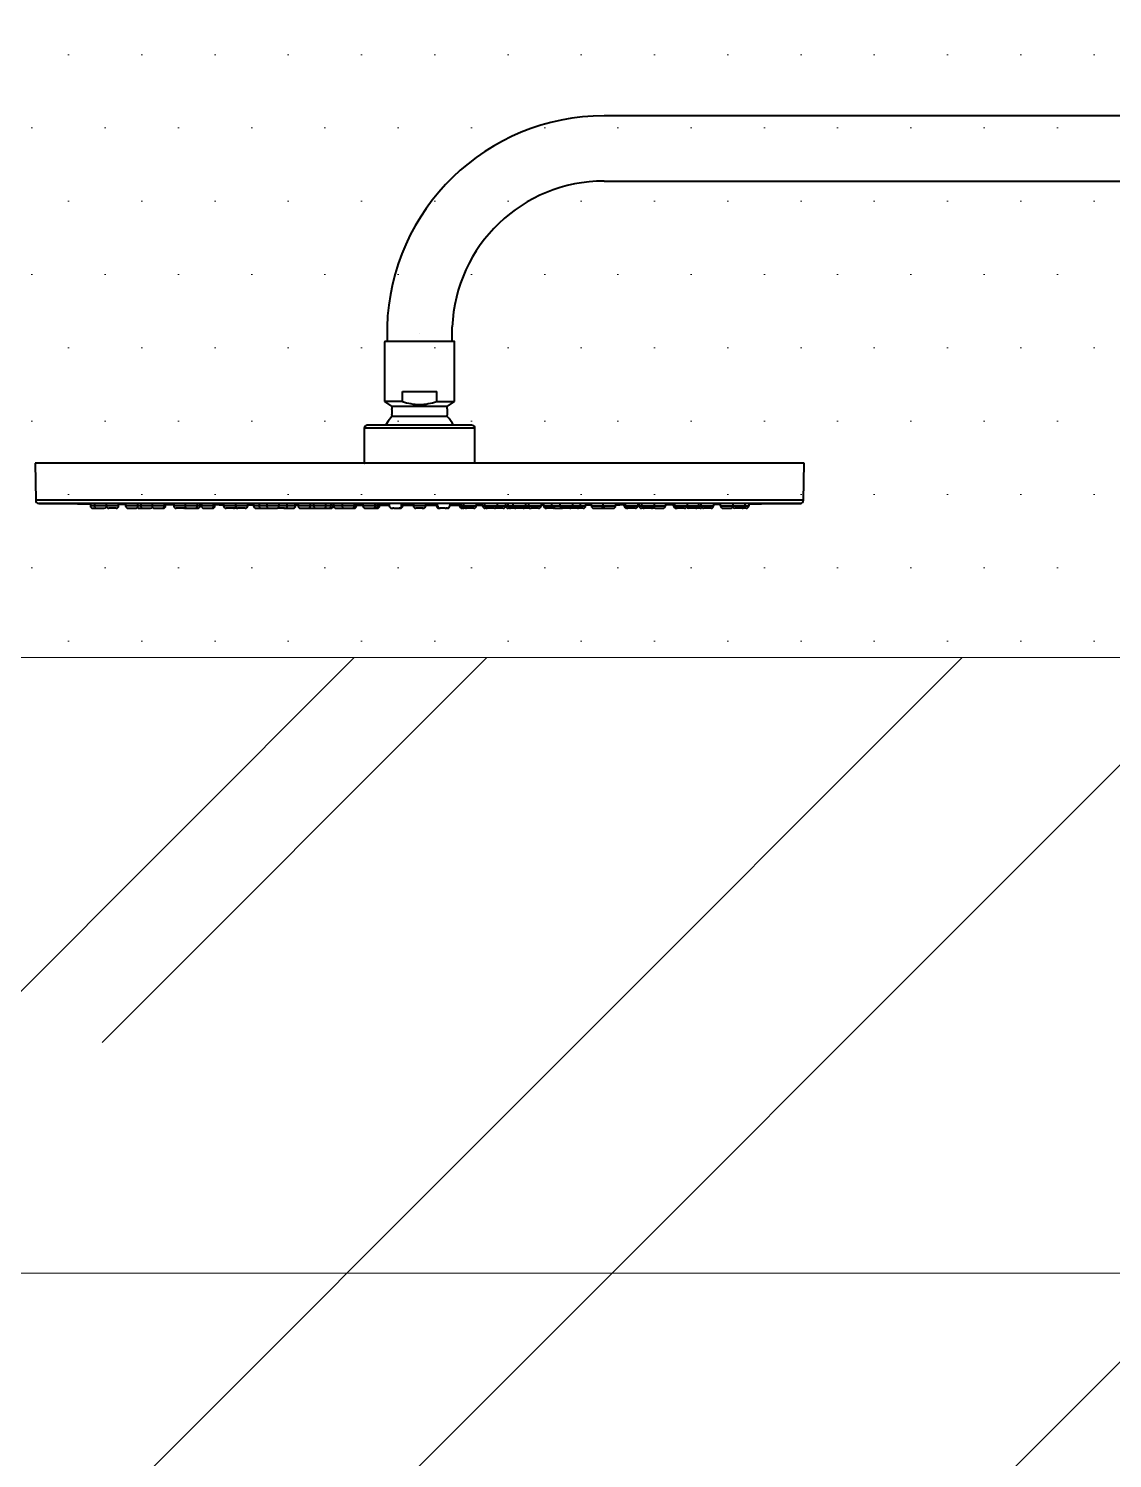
# Model space of a CAD drawing. Header units: millimetres. Extents: x 7371 to 278338, y -43753 to 35464.
# Drawn here: x 273082.8 to 273435.2, y -3754.9 to -3290.3 of the extents above; entities that cross this region are included whole.
import ezdxf

# ---------------------------------------------------------------- set-up
doc = ezdxf.new("R2010")
doc.units = ezdxf.units.MM
doc.header["$MEASUREMENT"] = 0
doc.linetypes.add('CENTER', pattern=[50.800000000000004, 31.75, -6.349999999999999, 6.349999999999999, -6.349999999999999])
for name, color, linetype, lineweight in [('Arsir', 251, 'Continuous', 5), ('BODY', 7, 'Continuous', 40), ('PIPA AIR BERSIH', 5, 'CENTER', 5)]:
    doc.layers.add(name, color=color, linetype=linetype, lineweight=lineweight)

# ---------------------------------------------------------------- blocks, each defined once
blk = doc.blocks.new('HDFJF')
at = {"layer": 'BODY', "ltscale": 0.4}
for p, q in [((171.0849378096633, 109.0964320330676), (171.3258170438343, 109.0964320330676)), ((171.3258170438343, 109.0752291929034), (171.0849378096633, 109.0752291929034)), ((171.3752145454496, 109.0231341815233), (171.3752145454496, 109.0278264015743)), ((171.3963915473974, 109.0278264015743), (171.3963915473974, 109.0231341815233)), ((171.3744187283925, 109.0036314959815), (171.3744187283925, 109.0229274757944)), ((171.3746202664783, 109.0231341815233), (171.397016832228, 109.0231341815233)), ((171.3972183703138, 109.0229274757944), (171.3972183703138, 109.0036314959815)), ((171.3913841011097, 109.0068354347831), (171.3802529975968, 109.0068354347831)), ((171.3802529975968, 109.0036314959815), (171.3802529975968, 109.0068354347831)), ((171.3913841011097, 109.0036314959815), (171.3913841011097, 109.0068354347831)), ((171.3802529975968, 109.0036314959815), (171.3744187283925, 109.0036314959815)), ((171.3768216824934, 109.0019468442887), (171.3744187283925, 109.0036314959815)), ((171.3768216824934, 109.0019468442887), (171.3948205838562, 109.0019468442887)), ((171.3768216824934, 109.0012027036645), (171.3768216824934, 109.0019468442887)), ((171.3913841011097, 109.0036314959815), (171.3972183703138, 109.0036314959815)), ((171.3972183703138, 109.0036314959815), (171.3948205838562, 109.0019468442887)), ((171.3948205838562, 109.0019468442887), (171.3948205838562, 109.0012027036645)), ((171.3768216824934, 108.9987118996284), (171.3768216824934, 108.9991976580918)), ((171.3768216824934, 108.9987118996284), (171.3948205838562, 108.9987118996284)), ((171.3948205838562, 108.9991976580918), (171.3948205838562, 108.9987118996284)), ((171.3948205838562, 108.9987118996284), (171.3959988065121, 108.9972649595248)), ((171.3959988065121, 108.9972649595248), (171.3967842882827, 108.9959730487176)), ((171.3678196479904, 108.9949188494996), (171.4038174507158, 108.9949188494996)), ((171.3678196479904, 108.983715398981), (171.3678196479904, 108.9949188494996)), ((171.3688170031335, 108.9959213722857), (171.4028200955728, 108.9959213722857)), ((171.4038174507158, 108.9949188494996), (171.4038174507158, 108.983715398981)), ((171.2610251330431, 108.9714990903903), (171.2608184273142, 108.9835190285388)), ((171.2608184273142, 108.9835190285388), (171.5108186713921, 108.9835190285388)), ((171.4038174507158, 108.983715398981), (171.3678196479904, 108.983715398981)), ((171.5108186713921, 108.9835190285388), (171.5106119656631, 108.9714990903903)), ((171.2610251330431, 108.9714990903903), (171.3852759468143, 108.9714990903903)), ((171.2620173205429, 108.9705069028908), (171.3858185493531, 108.9705069028908)), ((171.2788224963201, 108.9705069028908), (171.2788224963201, 108.9697214211202)), ((171.2801144071269, 108.9697214211202), (171.2788224963201, 108.9697214211202)), ((171.2796183133772, 108.968925604063), (171.2833080106419, 108.968925604063)), ((171.2801144071269, 108.9705069028908), (171.2801144071269, 108.9697214211202)), ((171.2839591336885, 108.9697214211202), (171.2801144071269, 108.9697214211202)), ((171.2839591336885, 108.9705069028908), (171.2839591336885, 108.9697214211202)), ((171.2879588895469, 108.9697214211202), (171.2839591336885, 108.9697214211202)), ((171.2871630724898, 108.968925604063), (171.2847652860321, 108.968925604063)), ((171.2879588895469, 108.9697214211202), (171.2879588895469, 108.9705069028908)), ((171.2902636584265, 108.9705069028908), (171.2902636584265, 108.9697214211202)), ((171.2942634142849, 108.9697214211202), (171.2902636584265, 108.9697214211202)), ((171.2910698107701, 108.968925604063), (171.2934675972278, 108.968925604063)), ((171.2942634142849, 108.9697214211202), (171.2942634142849, 108.9705069028908)), ((171.2951832547795, 108.9697214211202), (171.2942634142849, 108.9697214211202)), ((171.2946148140245, 108.968925604063), (171.2983871935808, 108.968925604063)), ((171.2951832547795, 108.9705069028908), (171.2951832547795, 108.9697214211202)), ((171.2988729520442, 108.9697214211202), (171.2951832547795, 108.9697214211202)), ((171.2988729520442, 108.9705069028908), (171.2988729520442, 108.9697214211202)), ((171.3028727079026, 108.9697214211202), (171.2988729520442, 108.9697214211202)), ((171.2996791043878, 108.968925604063), (171.3024489611579, 108.968925604063)), ((171.3028727079026, 108.9697214211202), (171.3028727079026, 108.9705069028908)), ((171.3032447782149, 108.9697214211202), (171.3028727079026, 108.9697214211202)), ((171.3032447782149, 108.9697214211202), (171.3032447782149, 108.9705069028908)), ((171.3058802762612, 108.9705069028908), (171.3058802762612, 108.9697214211202)), ((171.3095699735259, 108.9697214211202), (171.3058802762612, 108.9697214211202)), ((171.309073879776, 108.968925604063), (171.3066760933181, 108.968925604063)), ((171.3093529325103, 108.9689669452088), (171.3094666206613, 108.9689359393496)), ((171.3094666206613, 108.9689359393496), (171.3096216499581, 108.968925604063)), ((171.3095699735259, 108.9705069028908), (171.3095699735259, 108.9697214211202)), ((171.3135697293843, 108.9697214211202), (171.3095699735259, 108.9697214211202)), ((171.3096216499581, 108.968925604063), (171.3136627469624, 108.968925604063)), ((171.3135697293843, 108.9697214211202), (171.3135697293843, 108.9705069028908)), ((171.3144585640194, 108.9697214211202), (171.3135697293843, 108.9697214211202)), ((171.3144585640194, 108.9697214211202), (171.3144585640194, 108.9705069028908)), ((171.3148719754777, 108.9705069028908), (171.3148719754777, 108.9697214211202)), ((171.3188717313361, 108.9697214211202), (171.3148719754777, 108.9697214211202)), ((171.3156781278213, 108.968925604063), (171.3184996610236, 108.968925604063)), ((171.3188717313361, 108.9697214211202), (171.3188717313361, 108.9705069028908)), ((171.3193058133671, 108.9697214211202), (171.3188717313361, 108.9697214211202)), ((171.3193058133671, 108.9697214211202), (171.3193058133671, 108.9705069028908)), ((171.3221066759968, 108.9705069028908), (171.3221066759968, 108.9697214211202)), ((171.326106431855, 108.9697214211202), (171.3221066759968, 108.9697214211202)), ((171.3263441434435, 108.968925604063), (171.3229024930539, 108.968925604063)), ((171.326106431855, 108.9697214211202), (171.326106431855, 108.9705069028908)), ((171.3299718289896, 108.9697214211202), (171.326106431855, 108.9697214211202)), ((171.3263441434435, 108.968925604063), (171.3264991727403, 108.9689359393496)), ((171.3264991727403, 108.9689359393496), (171.3265508491727, 108.9689462746362)), ((171.329165676646, 108.968925604063), (171.3267782254747, 108.968925604063)), ((171.3299718289896, 108.9697214211202), (171.3299718289896, 108.9705069028908)), ((171.3318528511245, 108.9705069028908), (171.3318528511245, 108.9697214211202)), ((171.333630520395, 108.9697214211202), (171.3318528511245, 108.9697214211202)), ((171.332659003468, 108.968925604063), (171.3393459338049, 108.968925604063)), ((171.333630520395, 108.9705069028908), (171.333630520395, 108.9697214211202)), ((171.3361213244306, 108.9697214211202), (171.333630520395, 108.9697214211202)), ((171.3361523302901, 108.9705069028908), (171.3361523302901, 108.9697214211202)), ((171.3401520861484, 108.9697214211202), (171.3361523302901, 108.9697214211202)), ((171.3394802925287, 108.9689359393496), (171.3396146512527, 108.968925604063)), ((171.3418574084137, 108.968925604063), (171.3396249865393, 108.968925604063)), ((171.3401520861484, 108.9697214211202), (171.3401520861484, 108.9705069028908)), ((171.342818590054, 108.9697214211202), (171.3401520861484, 108.9697214211202)), ((171.3416920438304, 108.968925604063), (171.3420176053537, 108.968925604063)), ((171.3421054552886, 108.968925604063), (171.3421933052234, 108.968925604063)), ((171.3421933052234, 108.968925604063), (171.3447306180483, 108.968925604063)), ((171.342818590054, 108.9697214211202), (171.342818590054, 108.9705069028908)), ((171.3438779569157, 108.9697214211202), (171.342818590054, 108.9697214211202)), ((171.3453920763816, 108.9697214211202), (171.3438779569157, 108.9697214211202)), ((171.3453920763816, 108.9701244972918), (171.3453920763816, 108.9705069028908)), ((171.3453920763816, 108.9697214211202), (171.3453920763816, 108.9701244972918)), ((171.3455316027486, 108.9697214211202), (171.3453920763816, 108.9697214211202)), ((171.3455316027486, 108.970145167865), (171.3455316027486, 108.9705069028908)), ((171.3455316027486, 108.9697214211202), (171.3455316027486, 108.9700521502867)), ((171.3463170845193, 108.9705069028908), (171.3463170845193, 108.9702175148702)), ((171.3463170845193, 108.9702071795836), (171.3463170845193, 108.9697214211202)), ((171.3488027209118, 108.9697214211202), (171.3463170845193, 108.9697214211202)), ((171.3471180692197, 108.968925604063), (171.3495210233206, 108.968925604063)), ((171.3503168403777, 108.9697214211202), (171.3488027209118, 108.9697214211202)), ((171.3501463081512, 108.968925604063), (171.3570192736442, 108.968925604063)), ((171.3503168403777, 108.9697214211202), (171.3503168403777, 108.9705069028908)), ((171.3513710395961, 108.9697214211202), (171.3503168403777, 108.9697214211202)), ((171.3513710395961, 108.9705069028908), (171.3513710395961, 108.9697214211202)), ((171.3553707954545, 108.9697214211202), (171.3513710395961, 108.9697214211202)), ((171.3553707954545, 108.9697214211202), (171.3553707954545, 108.9705069028908)), ((171.3570399442171, 108.9697214211202), (171.3553707954545, 108.9697214211202)), ((171.3570399442171, 108.9697214211202), (171.3570399442171, 108.9705069028908)), ((171.3578202583446, 108.9697214211202), (171.3570399442171, 108.9697214211202)), ((171.3578202583446, 108.9697214211202), (171.3578202583446, 108.9705069028908)), ((171.3578409289175, 108.9705069028908), (171.3578409289175, 108.9697214211202)), ((171.3606417915469, 108.9697214211202), (171.3578409289175, 108.9697214211202)), ((171.3586367459746, 108.968925604063), (171.3610397000755, 108.968925604063)), ((171.3606417915469, 108.9705069028908), (171.3606417915469, 108.9702071795836)), ((171.3606417915469, 108.9702071795836), (171.3606417915469, 108.9697214211202)), ((171.3631274279396, 108.9697214211202), (171.3606417915469, 108.9697214211202)), ((171.3614427762473, 108.968925604063), (171.3645175239679, 108.968925604063)), ((171.3646415474054, 108.9697214211202), (171.3631274279396, 108.9697214211202)), ((171.3646415474054, 108.9702071795836), (171.3646415474054, 108.9705069028908)), ((171.3646415474054, 108.9697214211202), (171.3646415474054, 108.970196844297)), ((171.3653185086682, 108.9697214211202), (171.3646415474054, 108.9697214211202)), ((171.3653185086682, 108.9700624855733), (171.3653185086682, 108.9705069028908)), ((171.3653185086682, 108.9697214211202), (171.3653185086682, 108.9700624855733)), ((171.3673959012459, 108.9705069028908), (171.3673959012459, 108.9697214211202)), ((171.3713956571041, 108.9697214211202), (171.3673959012459, 108.9697214211202)), ((171.3681917183028, 108.968925604063), (171.3720209419348, 108.968925604063)), ((171.3713956571041, 108.9697214211202), (171.3713956571041, 108.9705069028908)), ((171.3721914741613, 108.9697214211202), (171.3713956571041, 108.9697214211202)), ((171.3721914741613, 108.9697214211202), (171.3721914741613, 108.9705069028908)), ((171.3722896593826, 108.9697214211202), (171.3721914741613, 108.9697214211202)), ((171.3722896593826, 108.9697214211202), (171.3722896593826, 108.9705069028908)), ((171.3728219266351, 108.9697214211202), (171.3722896593826, 108.9697214211202)), ((171.3728219266351, 108.9700004738542), (171.3728219266351, 108.9705069028908)), ((171.3728219266351, 108.9697214211202), (171.3728219266351, 108.9700004738542)), ((171.3759793566473, 108.9705069028908), (171.3759793566473, 108.9702071795836)), ((171.3759793566473, 108.9702071795836), (171.3759793566473, 108.9697214211202)), ((171.3767803413477, 108.968925604063), (171.3771575793032, 108.968925604063)), ((171.3774986437563, 108.968925604063), (171.3771214058006, 108.968925604063)), ((171.3774986437563, 108.968925604063), (171.3783202990295, 108.968925604063)), ((171.3783202990295, 108.968925604063), (171.379193630735, 108.968925604063)), ((171.3788525662819, 108.968925604063), (171.3791781278053, 108.968925604063)), ((171.3788784044982, 108.968925604063), (171.3792039660215, 108.968925604063)), ((171.3795191922584, 108.968925604063), (171.379193630735, 108.968925604063)), ((171.3799791125057, 108.9702071795836), (171.3799791125057, 108.9705069028908)), ((171.3799791125057, 108.9697214211202), (171.3799791125057, 108.9702071795836)), ((171.3803201769587, 108.9697214211202), (171.3803201769587, 108.9705069028908)), ((171.383818671424, 108.9697214211202), (171.383818671424, 108.9703828794532)), ((171.383818671424, 108.9697214211202), (171.3877615832068, 108.9697214211202)), ((171.3846196561244, 108.968925604063), (171.3870174425819, 108.968925604063)), ((171.3849452176477, 108.968925604063), (171.3846196561244, 108.968925604063)), ((171.3852759468143, 108.9714990903903), (171.5106119656631, 108.9714990903903)), ((171.3858185493531, 108.9705069028908), (171.5096146105201, 108.9705069028908)), ((171.3878184272823, 108.9705069028908), (171.3878184272823, 108.9697214211202)), ((171.3913169217477, 108.9697214211202), (171.3913169217477, 108.9705069028908)), ((171.3916579862006, 108.9702071795836), (171.3916579862006, 108.9705069028908)), ((171.3916579862006, 108.9697214211202), (171.3916579862006, 108.9702071795836)), ((171.3921179064479, 108.968925604063), (171.3924434679712, 108.968925604063)), ((171.3927586942083, 108.968925604063), (171.3924331326848, 108.968925604063)), ((171.3933167996768, 108.968925604063), (171.3924434679712, 108.968925604063)), ((171.3927845324243, 108.968925604063), (171.392458970901, 108.968925604063)), ((171.3941436225933, 108.968925604063), (171.3933167996768, 108.968925604063)), ((171.3941436225933, 108.968925604063), (171.3945208605488, 108.968925604063)), ((171.3948567573586, 108.968925604063), (171.3944795194031, 108.968925604063)), ((171.395657742059, 108.9705069028908), (171.395657742059, 108.9702071795836)), ((171.395657742059, 108.9702071795836), (171.395657742059, 108.9697214211202)), ((171.3988203397145, 108.9700004738542), (171.3988203397145, 108.9705069028908)), ((171.3988203397145, 108.9697214211202), (171.3988203397145, 108.9700004738542)), ((171.3988203397145, 108.9697214211202), (171.3993474393237, 108.9697214211202)), ((171.3993474393237, 108.9697214211202), (171.3993474393237, 108.9705069028908)), ((171.3993474393237, 108.9697214211202), (171.3994456245451, 108.9697214211202)), ((171.3994456245451, 108.9697214211202), (171.3994456245451, 108.9705069028908)), ((171.3994456245451, 108.9697214211202), (171.4002466092454, 108.9697214211202)), ((171.4034453804033, 108.968925604063), (171.3996213244148, 108.968925604063)), ((171.4002466092454, 108.9697214211202), (171.4002466092454, 108.9705069028908)), ((171.4002466092454, 108.9697214211202), (171.4042463651037, 108.9697214211202)), ((171.4042463651037, 108.9705069028908), (171.4042463651037, 108.9697214211202)), ((171.4063185900381, 108.9700624855733), (171.4063185900381, 108.9705069028908)), ((171.4063185900381, 108.9697214211202), (171.4063185900381, 108.9700624855733)), ((171.4063185900381, 108.9697214211202), (171.406995551301, 108.9697214211202)), ((171.406995551301, 108.9702071795836), (171.406995551301, 108.9705069028908)), ((171.406995551301, 108.9697214211202), (171.406995551301, 108.970196844297)), ((171.406995551301, 108.9697214211202), (171.4085096707667, 108.9697214211202)), ((171.410194322459, 108.968925604063), (171.4071195747385, 108.968925604063)), ((171.4085096707667, 108.9697214211202), (171.4109953071593, 108.9697214211202)), ((171.4130003527318, 108.968925604063), (171.4106025662741, 108.968925604063)), ((171.4109953071593, 108.9705069028908), (171.4109953071593, 108.9702071795836)), ((171.4109953071593, 108.9702071795836), (171.4109953071593, 108.9697214211202)), ((171.4109953071593, 108.9697214211202), (171.4138013374322, 108.9697214211202)), ((171.4138013374322, 108.9705069028908), (171.4138013374322, 108.9697214211202)), ((171.4138168403617, 108.9697214211202), (171.4138168403617, 108.9705069028908)), ((171.4138168403617, 108.9697214211202), (171.4146023221325, 108.9697214211202)), ((171.4146023221325, 108.9697214211202), (171.4146023221325, 108.9705069028908)), ((171.4146023221325, 108.9697214211202), (171.4162663032518, 108.9697214211202)), ((171.4214907905551, 108.968925604063), (171.4146178250621, 108.968925604063)), ((171.4162663032518, 108.9697214211202), (171.4162663032518, 108.9705069028908)), ((171.4162663032518, 108.9697214211202), (171.4202660591102, 108.9697214211202)), ((171.4202660591102, 108.9705069028908), (171.4202660591102, 108.9697214211202)), ((171.4202660591102, 108.9697214211202), (171.4213202583286, 108.9697214211202)), ((171.4213202583286, 108.9697214211202), (171.4213202583286, 108.9705069028908)), ((171.4213202583286, 108.9697214211202), (171.4228343777945, 108.9697214211202)), ((171.4245190294867, 108.968925604063), (171.422121243029, 108.968925604063)), ((171.4228343777945, 108.9697214211202), (171.4253200141871, 108.9697214211202)), ((171.4253200141871, 108.9705069028908), (171.4253200141871, 108.9702175148702)), ((171.4253200141871, 108.9702071795836), (171.4253200141871, 108.9697214211202)), ((171.4261054959576, 108.970145167865), (171.4261054959576, 108.9705069028908)), ((171.4261054959576, 108.9697214211202), (171.4261054959576, 108.9700521502867)), ((171.4261054959576, 108.9697214211202), (171.4262450223249, 108.9697214211202)), ((171.4262450223249, 108.9701244972918), (171.4262450223249, 108.9705069028908)), ((171.4262450223249, 108.9697214211202), (171.4262450223249, 108.9701244972918)), ((171.4262450223249, 108.9697214211202), (171.4277591417906, 108.9697214211202)), ((171.4294437934828, 108.968925604063), (171.426906480658, 108.968925604063)), ((171.4277591417906, 108.9697214211202), (171.4288185086523, 108.9697214211202)), ((171.4288185086523, 108.9697214211202), (171.4288185086523, 108.9705069028908)), ((171.4288185086523, 108.9697214211202), (171.4314901802012, 108.9697214211202)), ((171.4295316434178, 108.968925604063), (171.4294437934828, 108.968925604063)), ((171.429945054876, 108.968925604063), (171.4296194933526, 108.968925604063)), ((171.4297796902926, 108.968925604063), (171.4320172798104, 108.968925604063)), ((171.4314901802012, 108.9697214211202), (171.4314901802012, 108.9705069028908)), ((171.4314901802012, 108.9697214211202), (171.4354899360594, 108.9697214211202)), ((171.4321516385343, 108.9689359393496), (171.4320172798104, 108.968925604063)), ((171.4389832628816, 108.968925604063), (171.4322859972582, 108.968925604063)), ((171.4354899360594, 108.9705069028908), (171.4354899360594, 108.9697214211202)), ((171.435520941919, 108.9697214211202), (171.4380065783115, 108.9697214211202)), ((171.4380065783115, 108.9705069028908), (171.4380065783115, 108.9697214211202)), ((171.4380065783115, 108.9697214211202), (171.4397790799387, 108.9697214211202)), ((171.4397790799387, 108.9705069028908), (171.4397790799387, 108.9697214211202)), ((171.44167043736, 108.9697214211202), (171.44167043736, 108.9705069028908)), ((171.44167043736, 108.9697214211202), (171.4455358344945, 108.9697214211202)), ((171.4424714220603, 108.968925604063), (171.4448640408749, 108.968925604063)), ((171.4451327583227, 108.9689359393496), (171.4449725613827, 108.968925604063)), ((171.445137925966, 108.9689359393496), (171.4450810818905, 108.9689462746362)), ((171.4452981229061, 108.968925604063), (171.445137925966, 108.9689359393496)), ((171.4452981229061, 108.968925604063), (171.4487346056526, 108.968925604063)), ((171.4455358344945, 108.9697214211202), (171.4455358344945, 108.9705069028908)), ((171.4455358344945, 108.9697214211202), (171.449535590353, 108.9697214211202)), ((171.449535590353, 108.9705069028908), (171.449535590353, 108.9697214211202)), ((171.4523364529823, 108.9697214211202), (171.4523364529823, 108.9705069028908)), ((171.4523364529823, 108.9697214211202), (171.4527653673703, 108.9697214211202)), ((171.4527653673703, 108.9697214211202), (171.4527653673703, 108.9705069028908)), ((171.4527653673703, 108.9697214211202), (171.4567651232286, 108.9697214211202)), ((171.4559641385283, 108.968925604063), (171.4531374376827, 108.968925604063)), ((171.4567651232286, 108.9705069028908), (171.4567651232286, 108.9697214211202)), ((171.4571785346868, 108.9697214211202), (171.4571785346868, 108.9705069028908)), ((171.4571785346868, 108.9697214211202), (171.4580673693222, 108.9697214211202)), ((171.4620206163914, 108.968925604063), (171.4579795193872, 108.968925604063)), ((171.4580673693222, 108.9697214211202), (171.4580673693222, 108.9705069028908)), ((171.4580673693222, 108.9697214211202), (171.4620671251804, 108.9697214211202)), ((171.4621756456883, 108.9689359393496), (171.4620206163914, 108.968925604063)), ((171.4620671251804, 108.9705069028908), (171.4620671251804, 108.9697214211202)), ((171.4620671251804, 108.9697214211202), (171.4657619900884, 108.9697214211202)), ((171.4622893338392, 108.9689669452088), (171.4621756456883, 108.9689359393496)), ((171.4625632189304, 108.968925604063), (171.464961005388, 108.968925604063)), ((171.4657619900884, 108.9705069028908), (171.4657619900884, 108.9697214211202)), ((171.4683923204913, 108.9697214211202), (171.4683923204913, 108.9705069028908)), ((171.4683923204913, 108.9697214211202), (171.4687643908037, 108.9697214211202)), ((171.4687643908037, 108.9697214211202), (171.4687643908037, 108.9705069028908)), ((171.4687643908037, 108.9697214211202), (171.4727641466622, 108.9697214211202)), ((171.4719631619618, 108.968925604063), (171.4691933051917, 108.968925604063)), ((171.4727641466622, 108.9705069028908), (171.4727641466622, 108.9697214211202)), ((171.4727641466622, 108.9697214211202), (171.4764538439269, 108.9697214211202)), ((171.4770171170388, 108.968925604063), (171.4732499051255, 108.968925604063)), ((171.4764538439269, 108.9705069028908), (171.4764538439269, 108.9697214211202)), ((171.4764538439269, 108.9697214211202), (171.4773736844215, 108.9697214211202)), ((171.4773736844215, 108.9697214211202), (171.4773736844215, 108.9705069028908)), ((171.4773736844215, 108.9697214211202), (171.4813734402798, 108.9697214211202)), ((171.4805672879362, 108.968925604063), (171.4781746691218, 108.968925604063)), ((171.4813734402798, 108.9705069028908), (171.4813734402798, 108.9697214211202)), ((171.4836782091594, 108.9697214211202), (171.4836782091594, 108.9705069028908)), ((171.4836782091594, 108.9697214211202), (171.4876779650178, 108.9697214211202)), ((171.4844791938596, 108.968925604063), (171.4868769803175, 108.968925604063)), ((171.4876779650178, 108.9705069028908), (171.4876779650178, 108.9697214211202)), ((171.4876779650178, 108.9697214211202), (171.4915278592225, 108.9697214211202)), ((171.4920187853292, 108.968925604063), (171.4883290880645, 108.968925604063)), ((171.4915278592225, 108.9705069028908), (171.4915278592225, 108.9697214211202)), ((171.4915278592225, 108.9697214211202), (171.4928197700296, 108.9697214211202)), ((171.4928197700296, 108.9705069028908), (171.4928197700296, 108.9697214211202))]:
    blk.add_line(p, q, dxfattribs=at)
for points in [[(171.3858185493531, 109.0258316912882), (171.3858185493531, 109.0258316912882)], [(171.2608184273142, 108.9835190285388), (171.2608184273142, 108.9835190285388)], [(171.5108186713921, 108.9835190285388), (171.5108186713921, 108.9835190285388)], [(171.5096146105201, 108.9705069028908), (171.5096146105201, 108.9705069028908)]]:
    blk.add_lwpolyline(points, dxfattribs=at)
for points in [[(171.3258170438343, 109.0964320330676), (171.3640317655044, 109.0964320330676), (171.3953063423196, 109.0660307879581), (171.3963915473974, 109.0278264015743)], [(171.3258170438343, 109.0752291929034), (171.3523322212365, 109.0752291929034), (171.374113837442, 109.0543054054738), (171.375178371947, 109.0278160662882)], [(171.3744187283925, 109.0229274757944), (171.3744187283925, 109.0230411639449), (171.3745065783273, 109.0231341815233), (171.3746202664783, 109.0231341815233)], [(171.397016832228, 109.0231341815233), (171.397130520379, 109.0231341815233), (171.3972183703138, 109.0230411639449), (171.3972183703138, 109.0229274757944)], [(171.3858185493531, 109.0026083026222), (171.3839220242885, 109.0026496437681), (171.3820461697969, 109.0030010435078), (171.3802529975968, 109.0036314959815)], [(171.3913841011097, 109.0036314959815), (171.3895960965528, 109.0030010435078), (171.3877150744178, 109.0026496437681), (171.3858185493531, 109.0026083026222)], [(171.3748269722075, 108.9959213722857), (171.37535923946, 108.9969445656444), (171.3760258654363, 108.9978850767119), (171.3768216824934, 108.9987118996284)], [(171.3768216824934, 109.0012027036645), (171.3768940294986, 109.000541245331), (171.3768940294986, 108.9998694517114), (171.3768216824934, 108.9991976580918)], [(171.3948205838562, 108.9991976580918), (171.3947430692077, 108.9998694517114), (171.3947430692077, 109.000541245331), (171.3948205838562, 109.0012027036645)], [(171.3678196479904, 108.9949188494996), (171.3678196479904, 108.9954769549676), (171.3682692329514, 108.9959213722857), (171.3688170031335, 108.9959213722857)], [(171.4028200955728, 108.9959213722857), (171.4033730333983, 108.9959213722857), (171.4038174507158, 108.9954769549676), (171.4038174507158, 108.9949188494996)], [(171.3678971626389, 108.9835190285388), (171.3678454862066, 108.9835707049707), (171.3678196479904, 108.9836430519758), (171.3678196479904, 108.983715398981)], [(171.4038174507158, 108.983715398981), (171.4038174507158, 108.9836430519758), (171.4037916124997, 108.9835707049707), (171.4037451037107, 108.9835190285388)], [(171.2620173205429, 108.9705069028908), (171.2614798856473, 108.9705172381769), (171.2610354683296, 108.9709513202083), (171.2610251330431, 108.9714990903903)], [(171.2788224963201, 108.9703622088799), (171.2732207710611, 108.9704035500264), (171.2676190458019, 108.9704552264583), (171.2620173205429, 108.9705069028908)], [(171.2796183133772, 108.968925604063), (171.2791738960595, 108.968925604063), (171.2788224963201, 108.9692770038027), (171.2788224963201, 108.9697214211202)], [(171.280910224184, 108.968925604063), (171.2804658068665, 108.968925604063), (171.2801144071269, 108.9692770038027), (171.2801144071269, 108.9697214211202)], [(171.2840314806937, 108.9693803566671), (171.2839074572562, 108.9691013039331), (171.2836180692354, 108.968925604063), (171.2833080106419, 108.968925604063)], [(171.2847549507456, 108.968925604063), (171.2843208687144, 108.968925604063), (171.2839591336885, 108.9692770038027), (171.2839591336885, 108.9697214211202)], [(171.2879588895469, 108.9697214211202), (171.2879588895469, 108.9692770038027), (171.2875971545209, 108.968925604063), (171.2871630724898, 108.968925604063)], [(171.2902636584265, 108.9702691913021), (171.2894988472287, 108.9702795265887), (171.2887237007447, 108.9702795265887), (171.2879588895469, 108.9702898618753)], [(171.2910594754836, 108.968925604063), (171.2906253934526, 108.968925604063), (171.2902636584265, 108.9692770038027), (171.2902636584265, 108.9697214211202)], [(171.2942634142849, 108.9697214211202), (171.2942634142849, 108.9692770038027), (171.293901679259, 108.968925604063), (171.2934675972278, 108.968925604063)], [(171.2946148140245, 108.968925604063), (171.2943977730087, 108.968925604063), (171.2941910672798, 108.9690082863547), (171.2940463732693, 108.9691633156516)], [(171.2959894071231, 108.968925604063), (171.2955449898054, 108.968925604063), (171.2951832547795, 108.9692770038027), (171.2951832547795, 108.9697214211202)], [(171.299027981341, 108.9692459979428), (171.2988832873307, 108.969039292214), (171.2986352404557, 108.968925604063), (171.2983871935808, 108.968925604063)], [(171.2996687691013, 108.968925604063), (171.2992346870701, 108.968925604063), (171.2988729520442, 108.9692770038027), (171.2988729520442, 108.9697214211202)], [(171.3028727079026, 108.9697214211202), (171.3028727079026, 108.9692770038027), (171.3025109728767, 108.968925604063), (171.3020768908455, 108.968925604063)], [(171.3032447782149, 108.9697214211202), (171.3032447782149, 108.9692770038027), (171.3028933784755, 108.968925604063), (171.3024489611579, 108.968925604063)], [(171.3058802762612, 108.9701658384377), (171.3050017769123, 108.9701761737243), (171.3041232775638, 108.9701761737243), (171.3032447782149, 108.9701865090109)], [(171.3066760933181, 108.968925604063), (171.3062316760006, 108.968925604063), (171.3058802762612, 108.9692770038027), (171.3058802762612, 108.9697214211202)], [(171.3097250028227, 108.96925633323), (171.3095699735259, 108.969039292214), (171.3093322619374, 108.968925604063), (171.309073879776, 108.968925604063)], [(171.3103761258695, 108.968925604063), (171.3099317085518, 108.968925604063), (171.3095699735259, 108.9692770038027), (171.3095699735259, 108.9697214211202)], [(171.3135697293843, 108.9697214211202), (171.3135697293843, 108.9692770038027), (171.3132183296449, 108.968925604063), (171.3127739123272, 108.968925604063)], [(171.3144585640194, 108.9697214211202), (171.3144585640194, 108.9692770038027), (171.3140968289935, 108.968925604063), (171.3136627469624, 108.968925604063)], [(171.3148719754777, 108.9701141620052), (171.3147376167537, 108.9701141620052), (171.3145929227434, 108.9701141620052), (171.3144585640194, 108.9701141620052)], [(171.3156781278213, 108.968925604063), (171.3152337105036, 108.968925604063), (171.3148719754777, 108.9692770038027), (171.3148719754777, 108.9697214211202)], [(171.3188717313361, 108.9697214211202), (171.3188717313361, 108.9692770038027), (171.3185203315965, 108.968925604063), (171.318075914279, 108.968925604063)], [(171.3193058133671, 108.9697214211202), (171.3193058133671, 108.9692770038027), (171.3189440783412, 108.968925604063), (171.3184996610236, 108.968925604063)], [(171.3221066759968, 108.9700728208599), (171.3211661649293, 108.9700831561459), (171.3202359891482, 108.9700831561459), (171.3193058133671, 108.9700934914326)], [(171.3229024930539, 108.968925604063), (171.3224580757362, 108.968925604063), (171.3221066759968, 108.9692770038027), (171.3221066759968, 108.9697214211202)], [(171.326106431855, 108.9697214211202), (171.326106431855, 108.9692770038027), (171.3257446968291, 108.968925604063), (171.3253002795115, 108.968925604063)], [(171.3267678901883, 108.968925604063), (171.3264474963081, 108.968925604063), (171.3261581082874, 108.9691116392192), (171.3260340848499, 108.9694010272398)], [(171.3264991727403, 108.9689359393496), (171.3265095080268, 108.9689359393496), (171.3266645373237, 108.968925604063), (171.3266645373237, 108.968925604063)], [(171.3299718289896, 108.9697214211202), (171.3299718289896, 108.9692770038027), (171.3296100939635, 108.968925604063), (171.329165676646, 108.968925604063)], [(171.3318528511245, 108.970031479714), (171.3312327339371, 108.970031479714), (171.3306022814633, 108.9700418150001), (171.3299718289896, 108.9700418150001)], [(171.332659003468, 108.968925604063), (171.3322145861504, 108.968925604063), (171.3318528511245, 108.9692770038027), (171.3318528511245, 108.9697214211202)], [(171.3344366727384, 108.968925604063), (171.3339922554207, 108.968925604063), (171.333630520395, 108.9692770038027), (171.333630520395, 108.9697214211202)], [(171.3369481473472, 108.968925604063), (171.3365037300296, 108.968925604063), (171.3361523302901, 108.9692770038027), (171.3361523302901, 108.9697214211202)], [(171.3401520861484, 108.9697214211202), (171.3401520861484, 108.9692770038027), (171.3397903511226, 108.968925604063), (171.3393459338049, 108.968925604063)], [(171.342818590054, 108.9697214211202), (171.342818590054, 108.9692770038027), (171.3424620226712, 108.968925604063), (171.3420176053537, 108.968925604063)], [(171.3453920763816, 108.9697214211202), (171.3453920763816, 108.9692770038027), (171.3450355089988, 108.968925604063), (171.3445910916812, 108.968925604063)], [(171.3455316027486, 108.9697214211202), (171.3455316027486, 108.9692770038027), (171.3451750353658, 108.968925604063), (171.3447306180483, 108.968925604063)], [(171.3463170845193, 108.9699798032815), (171.3460587023579, 108.9699798032815), (171.3457951525533, 108.9699798032815), (171.3455316027486, 108.9699798032815)], [(171.3471180692197, 108.968925604063), (171.3466788195452, 108.968925604063), (171.3463170845193, 108.9692770038027), (171.3463170845193, 108.9697214211202)], [(171.3503168403777, 108.9697214211202), (171.3503168403777, 108.9692770038027), (171.349960272995, 108.968925604063), (171.3495210233206, 108.968925604063)], [(171.3501463081512, 108.968925604063), (171.3500377876434, 108.968925604063), (171.3499344347789, 108.9689462746362), (171.3498310819143, 108.9689876157821)], [(171.3521720242965, 108.968925604063), (171.3517327746221, 108.968925604063), (171.3513710395961, 108.9692770038027), (171.3513710395961, 108.9697214211202)], [(171.3553707954545, 108.9697214211202), (171.3553707954545, 108.9692770038027), (171.3550142280719, 108.968925604063), (171.3545749783974, 108.968925604063)], [(171.3570399442171, 108.9697214211202), (171.3570399442171, 108.9692770038027), (171.3566782091912, 108.968925604063), (171.3562389595167, 108.968925604063)], [(171.3578202583446, 108.9697214211202), (171.3578202583446, 108.9692770038027), (171.3574636909619, 108.968925604063), (171.3570192736442, 108.968925604063)], [(171.3586367459746, 108.968925604063), (171.3581974963001, 108.968925604063), (171.3578409289175, 108.9692770038027), (171.3578409289175, 108.9697214211202)], [(171.3614427762473, 108.968925604063), (171.3610035265729, 108.968925604063), (171.3606417915469, 108.9692770038027), (171.3606417915469, 108.9697214211202)], [(171.3610397000755, 108.968925604063), (171.3610397000755, 108.968925604063), (171.3611947293723, 108.9689359393496), (171.3611947293723, 108.9689359393496)], [(171.3646415474054, 108.9697214211202), (171.3646415474054, 108.9692770038027), (171.3642849800227, 108.968925604063), (171.363840562705, 108.968925604063)], [(171.3653185086682, 108.9697214211202), (171.3653185086682, 108.9692770038027), (171.3649619412854, 108.968925604063), (171.3645175239679, 108.968925604063)], [(171.3673959012459, 108.9699384621356), (171.3667034370534, 108.9699384621356), (171.3660109728607, 108.9699384621356), (171.3653185086682, 108.9699384621356)], [(171.3681917183028, 108.968925604063), (171.3677524686286, 108.968925604063), (171.3673959012459, 108.9692770038027), (171.3673959012459, 108.9697214211202)], [(171.3713956571041, 108.9697214211202), (171.3713956571041, 108.9692770038027), (171.3710339220782, 108.968925604063), (171.3705946724039, 108.968925604063)], [(171.3721914741613, 108.9697214211202), (171.3721914741613, 108.9692770038027), (171.3718349067786, 108.968925604063), (171.3713904894609, 108.968925604063)], [(171.3722896593826, 108.9697214211202), (171.3722896593826, 108.9692770038027), (171.3719330919999, 108.968925604063), (171.3714886746824, 108.968925604063)], [(171.3728219266351, 108.9697214211202), (171.3728219266351, 108.9692770038027), (171.3724601916092, 108.968925604063), (171.3720209419348, 108.968925604063)], [(171.3759793566473, 108.969928126849), (171.3749251574287, 108.969928126849), (171.3738709582103, 108.969928126849), (171.3728219266351, 108.969928126849)], [(171.3767803413477, 108.968925604063), (171.37633592403, 108.968925604063), (171.3759793566473, 108.9692770038027), (171.3759793566473, 108.9697214211202)], [(171.3799791125057, 108.9697214211202), (171.3799791125057, 108.9692770038027), (171.3796225451229, 108.968925604063), (171.3791781278053, 108.968925604063)], [(171.3803201769587, 108.9697214211202), (171.3803201769587, 108.9692770038027), (171.379963609576, 108.968925604063), (171.3795191922584, 108.968925604063)], [(171.383818671424, 108.969917791563), (171.3826507840545, 108.969917791563), (171.3814880643282, 108.969917791563), (171.3803201769587, 108.969917791563)], [(171.3846196561244, 108.968925604063), (171.3841752388067, 108.968925604063), (171.383818671424, 108.9692770038027), (171.383818671424, 108.9697214211202)], [(171.3878184272823, 108.9697214211202), (171.3878184272823, 108.9692770038027), (171.3874618598997, 108.968925604063), (171.3870174425819, 108.968925604063)], [(171.3913169217477, 108.969917791563), (171.3901542020214, 108.969917791563), (171.3889863146518, 108.969917791563), (171.3878184272823, 108.969917791563)], [(171.3921179064479, 108.968925604063), (171.3916786567736, 108.968925604063), (171.3913169217477, 108.9692770038027), (171.3913169217477, 108.9697214211202)], [(171.392458970901, 108.968925604063), (171.3920197212267, 108.968925604063), (171.3916579862006, 108.9692770038027), (171.3916579862006, 108.9697214211202)], [(171.395657742059, 108.9697214211202), (171.395657742059, 108.9692770038027), (171.3953011746764, 108.968925604063), (171.3948567573586, 108.968925604063)], [(171.3988203397145, 108.969928126849), (171.397766140496, 108.969928126849), (171.3967119412776, 108.969928126849), (171.395657742059, 108.969928126849)], [(171.3996213244148, 108.968925604063), (171.3991769070971, 108.968925604063), (171.3988203397145, 108.9692770038027), (171.3988203397145, 108.9697214211202)], [(171.4001484240241, 108.968925604063), (171.3997091743497, 108.968925604063), (171.3993474393237, 108.9692770038027), (171.3993474393237, 108.9697214211202)], [(171.4002466092454, 108.968925604063), (171.399807359571, 108.968925604063), (171.3994456245451, 108.9692770038027), (171.3994456245451, 108.9697214211202)], [(171.4010475939457, 108.968925604063), (171.4006031766282, 108.968925604063), (171.4002466092454, 108.9692770038027), (171.4002466092454, 108.9697214211202)], [(171.4042463651037, 108.9697214211202), (171.4042463651037, 108.9692770038027), (171.4038846300778, 108.968925604063), (171.4034453804033, 108.968925604063)], [(171.4063185900381, 108.9699384621356), (171.4056261258456, 108.9699384621356), (171.4049388292962, 108.9699384621356), (171.4042463651037, 108.9699384621356)], [(171.4071195747385, 108.968925604063), (171.4066751574209, 108.968925604063), (171.4063185900381, 108.9692770038027), (171.4063185900381, 108.9697214211202)], [(171.4077965360013, 108.968925604063), (171.4073521186837, 108.968925604063), (171.406995551301, 108.9692770038027), (171.406995551301, 108.9697214211202)], [(171.4109953071593, 108.9697214211202), (171.4109953071593, 108.9692770038027), (171.4106387397767, 108.968925604063), (171.410194322459, 108.968925604063)], [(171.4106025662741, 108.968925604063), (171.4106025662741, 108.968925604063), (171.410442369334, 108.9689359393496), (171.410442369334, 108.9689359393496)], [(171.4138013374322, 108.9697214211202), (171.4138013374322, 108.9692770038027), (171.4134396024062, 108.968925604063), (171.4130003527318, 108.968925604063)], [(171.4146178250621, 108.968925604063), (171.4141785753878, 108.968925604063), (171.4138168403617, 108.9692770038027), (171.4138168403617, 108.9697214211202)], [(171.4154033068327, 108.968925604063), (171.4149588895152, 108.968925604063), (171.4146023221325, 108.9692770038027), (171.4146023221325, 108.9697214211202)], [(171.4170672879522, 108.968925604063), (171.4166228706345, 108.968925604063), (171.4162663032518, 108.9692770038027), (171.4162663032518, 108.9697214211202)], [(171.4202660591102, 108.9697214211202), (171.4202660591102, 108.9692770038027), (171.4199094917275, 108.968925604063), (171.4194650744098, 108.968925604063)], [(171.422121243029, 108.968925604063), (171.4216768257113, 108.968925604063), (171.4213202583286, 108.9692770038027), (171.4213202583286, 108.9697214211202)], [(171.4218060167921, 108.9689876157821), (171.4217078315707, 108.9689462746362), (171.4215993110629, 108.968925604063), (171.4214907905551, 108.968925604063)], [(171.4253200141871, 108.9697214211202), (171.4253200141871, 108.9692770038027), (171.4249634468044, 108.968925604063), (171.4245190294867, 108.968925604063)], [(171.4261054959576, 108.9699798032815), (171.4258419461531, 108.9699798032815), (171.4255835639916, 108.9699798032815), (171.4253200141871, 108.9699798032815)], [(171.426906480658, 108.968925604063), (171.4264620633405, 108.968925604063), (171.4261054959576, 108.9692770038027), (171.4261054959576, 108.9697214211202)], [(171.4270460070251, 108.968925604063), (171.4266015897076, 108.968925604063), (171.4262450223249, 108.9692770038027), (171.4262450223249, 108.9697214211202)], [(171.4296194933526, 108.968925604063), (171.4291750760351, 108.968925604063), (171.4288185086523, 108.9692770038027), (171.4288185086523, 108.9697214211202)], [(171.4322859972582, 108.968925604063), (171.4318467475839, 108.968925604063), (171.4314901802012, 108.9692770038027), (171.4314901802012, 108.9697214211202)], [(171.4354899360594, 108.9697214211202), (171.4354899360594, 108.9692770038027), (171.4351282010336, 108.968925604063), (171.4346889513591, 108.968925604063)], [(171.4380065783115, 108.9697214211202), (171.4380065783115, 108.9692770038027), (171.4376448432856, 108.968925604063), (171.4372055936112, 108.968925604063)], [(171.4397790799387, 108.9697214211202), (171.4397790799387, 108.9692770038027), (171.4394225125559, 108.968925604063), (171.4389832628816, 108.968925604063)], [(171.44167043736, 108.9700418150001), (171.4410399848862, 108.9700418150001), (171.4404095324125, 108.970031479714), (171.4397790799387, 108.970031479714)], [(171.4424714220603, 108.968925604063), (171.4420270047428, 108.968925604063), (171.44167043736, 108.9692770038027), (171.44167043736, 108.9697214211202)], [(171.4456030138564, 108.9694010272398), (171.4454738227758, 108.9691116392192), (171.4451896023982, 108.968925604063), (171.4448692085182, 108.968925604063)], [(171.4463368191948, 108.968925604063), (171.4458924018772, 108.968925604063), (171.4455358344945, 108.9692770038027), (171.4455358344945, 108.9697214211202)], [(171.449535590353, 108.9697214211202), (171.449535590353, 108.9692770038027), (171.4491790229702, 108.968925604063), (171.4487346056526, 108.968925604063)], [(171.4523364529823, 108.9700934914326), (171.4514011095581, 108.9700831561459), (171.450470933777, 108.9700831561459), (171.449535590353, 108.9700728208599)], [(171.4531374376827, 108.968925604063), (171.4526930203651, 108.968925604063), (171.4523364529823, 108.9692770038027), (171.4523364529823, 108.9697214211202)], [(171.4535611844275, 108.968925604063), (171.4531219347529, 108.968925604063), (171.4527653673703, 108.9692770038027), (171.4527653673703, 108.9697214211202)], [(171.4567651232286, 108.9697214211202), (171.4567651232286, 108.9692770038027), (171.4564033882027, 108.968925604063), (171.4559641385283, 108.968925604063)], [(171.4571785346868, 108.9701141620052), (171.4570390083197, 108.9701141620052), (171.4569046495959, 108.9701141620052), (171.4567651232286, 108.9701141620052)], [(171.4579795193872, 108.968925604063), (171.4575402697129, 108.968925604063), (171.4571785346868, 108.9692770038027), (171.4571785346868, 108.9697214211202)], [(171.4588631863793, 108.968925604063), (171.4584239367047, 108.968925604063), (171.4580673693222, 108.9692770038027), (171.4580673693222, 108.9697214211202)], [(171.4620671251804, 108.9697214211202), (171.4620671251804, 108.9692770038027), (171.4617053901545, 108.968925604063), (171.4612661404801, 108.968925604063)], [(171.4625632189304, 108.968925604063), (171.4623048367689, 108.968925604063), (171.4620619575372, 108.969039292214), (171.4619120958836, 108.96925633323)], [(171.4657619900884, 108.9697214211202), (171.4657619900884, 108.9692770038027), (171.4654054227057, 108.968925604063), (171.464961005388, 108.968925604063)], [(171.4683923204913, 108.9701865090109), (171.4675138211427, 108.9701761737243), (171.4666404894371, 108.9701761737243), (171.4657619900884, 108.9701658384377)], [(171.4691933051917, 108.968925604063), (171.4687488878741, 108.968925604063), (171.4683923204913, 108.9692770038027), (171.4683923204913, 108.9697214211202)], [(171.4695653755041, 108.968925604063), (171.4691261258298, 108.968925604063), (171.4687643908037, 108.9692770038027), (171.4687643908037, 108.9697214211202)], [(171.4727641466622, 108.9697214211202), (171.4727641466622, 108.9692770038027), (171.4724075792795, 108.968925604063), (171.471968329605, 108.968925604063)], [(171.4732499051255, 108.968925604063), (171.4729966906075, 108.968925604063), (171.4727589790189, 108.969039292214), (171.4726091173653, 108.9692459979428)], [(171.4764538439269, 108.9697214211202), (171.4764538439269, 108.9692770038027), (171.4760921089009, 108.968925604063), (171.4756528592265, 108.968925604063)], [(171.4775958930803, 108.9691633156516), (171.4774460314265, 108.9690082863547), (171.4772393256976, 108.968925604063), (171.4770171170388, 108.968925604063)], [(171.4781746691218, 108.968925604063), (171.4777354194473, 108.968925604063), (171.4773736844215, 108.9692770038027), (171.4773736844215, 108.9697214211202)], [(171.4813734402798, 108.9697214211202), (171.4813734402798, 108.9692770038027), (171.481016872897, 108.968925604063), (171.4805776232227, 108.968925604063)], [(171.4836782091594, 108.9702898618753), (171.4829133979617, 108.9702795265887), (171.4821434191207, 108.9702795265887), (171.4813734402798, 108.9702691913021)], [(171.4844791938596, 108.968925604063), (171.4840399441854, 108.968925604063), (171.4836782091594, 108.9692770038027), (171.4836782091594, 108.9697214211202)], [(171.4876779650178, 108.9697214211202), (171.4876779650178, 108.9692770038027), (171.487321397635, 108.968925604063), (171.4868821479608, 108.968925604063)], [(171.4883290880645, 108.968925604063), (171.4880190294709, 108.968925604063), (171.4877348090933, 108.9691013039331), (171.4876056180126, 108.9693803566671)], [(171.4915278592225, 108.9697214211202), (171.4915278592225, 108.9692770038027), (171.4911661241966, 108.968925604063), (171.4907268745223, 108.968925604063)], [(171.4928197700296, 108.9697214211202), (171.4928197700296, 108.9692770038027), (171.4924632026469, 108.968925604063), (171.4920187853292, 108.968925604063)], [(171.5096146105201, 108.9705069028908), (171.5040180529042, 108.9704552264583), (171.4984163276453, 108.9704035500264), (171.4928197700296, 108.9703622088799)], [(171.5106119656631, 108.9714990903903), (171.5106016303767, 108.9709513202083), (171.5101572130592, 108.9705172381769), (171.5096146105201, 108.9705069028908)]]:
    blk.add_open_spline(points, degree=3, dxfattribs=at)
blk = doc.blocks.new('dsdsdsdsd')
h = blk.add_hatch()
h.set_pattern_fill('DOTS', color=8, scale=0.05)
h.set_pattern_definition([(0, (127804.5521003829, -997.3892394727438), (0.0396875, 0.079375), [0, -0.079375])])
h.paths.add_polyline_path([(127654.374283482, -894.748407443288), (127660.2907862589, -894.748407443288), (127660.2907862589, -891.4150741099547), (127654.374283482, -891.4150741099547)])
h = blk.add_hatch()
h.set_pattern_fill('AR-RROOF', color=8, scale=0.03333333333333333, angle=45)
h.set_pattern_definition([(45, (127077.642345538, -1380.496847396917), (0.7184204896855326, 1.915787972494753), [12.7, -1.693333333333333, 4.233333333333333, -0.8466666666666667]), (45, (127078.1392530434, -1379.401256150146), (-1.394933117472742, 0.1975656346635212), [2.54, -0.2794, 5.08, -0.635]), (45, (127077.4328062285, -1379.68862434602), (2.712037348562885, 3.514273562045062), [6.773333333333333, -1.185333333333334, 3.386666666666667, -0.8466666666666667])])
edge = h.paths.add_edge_path()
edge.add_line((127659.6242823175, -895.4150741099547), (127656.8742853491, -895.4150741099548))
edge.add_line((127656.8742853491, -895.4150741099548), (127656.8742853491, -901.4150741099547))
edge.add_line((127656.8742853491, -901.4150741099547), (127657.7076168153, -901.4150741099547))
edge.add_line((127657.7076168153, -901.4150741099547), (127658.1561701072, -901.4150741099547))
edge.add_line((127658.1561701072, -901.4150741099547), (127658.1119440152, -901.0790047239609))
edge.add_spline(control_points=[(127658.1119440152, -901.0790047239609), (127658.0888404677, -900.9034536333829), (127657.9934588498, -900.7454788477776), (127657.8488537953, -900.6432819279536)], knot_values=[0, 0, 0, 0, 1, 1, 1, 1], degree=3, periodic=0)
edge.add_spline(control_points=[(127657.8488537953, -900.6432819279536), (127657.8243399043, -900.6259175821316), (127657.8002010179, -900.6079825770573), (127657.7764860498, -900.5894932172803)], knot_values=[0, 0, 0, 0, 1, 1, 1, 1], degree=3, periodic=0)
edge.add_spline(control_points=[(127657.7764860498, -900.5894932172803), (127657.6820419435, -900.5159433919257), (127657.6268510416, -900.402969164507), (127657.6268510416, -900.2832611579103)], knot_values=[0, 0, 0, 0, 1, 1, 1, 1], degree=3, periodic=0)
edge.add_line((127657.6268510416, -900.2832611579103), (127657.6268510416, -900.162428137359))
edge.add_spline(control_points=[(127657.6268510416, -900.1624281373589), (127657.6268510416, -900.1090144313375), (127657.6327777455, -900.0557474662668), (127657.6444925647, -900.0036544288006)], knot_values=[0, 0, 0, 0, 1, 1, 1, 1], degree=3, periodic=0)
edge.add_spline(control_points=[(127657.8515337139, -899.9888207277698), (127657.8373074954, -899.9888207277698), (127657.8051170632, -899.9888207277698), (127657.758232673, -899.9888207277698), (127657.713593511, -899.9888207277698), (127657.67668324, -899.9888207277698), (127657.648725996, -899.9888207277698), (127657.6308711003, -899.9888207277698), (127657.6268684021, -899.9888207277698), (127657.626867542, -899.9888207277698)], knot_values=[0.4267252665545576, 0.4267252665545576, 0.4267252665545576, 0.4267252665545576, 0.4495218213431463, 0.4796586871723464, 0.5097955530015463, 0.5392698840901964, 0.5688209563327064, 0.5990681784810964, 0.6308351487165587, 0.6308351487165587, 0.6308351487165587, 0.6308351487165587], degree=3, periodic=0)
edge.add_line((127657.6268675417, -899.9888207277698), (127657.6388890233, -899.8909136169864))
edge.add_spline(control_points=[(127657.6374477557, -899.9026525191988), (127657.637758652, -899.9001204520295), (127657.6384882711, -899.8975003401264), (127657.6408706662, -899.8925171994665), (127657.6425249287, -899.8901627518288), (127657.6465376726, -899.8861652049143), (127657.6488892296, -899.884528393333), (127657.6538386036, -899.8821768776977), (127657.6564282018, -899.8814599505357), (127657.6589230652, -899.8811504714134)], knot_values=[0, 0, 0, 0, 0.25, 0.25, 0.5, 0.5, 0.75, 0.75, 1, 1, 1, 1], degree=3, periodic=0)
edge.add_spline(control_points=[(127657.658923065, -899.8811504697748), (127657.8005694127, -899.8635801924426), (127658.077846957, -899.8380502932039), (127658.4238653805, -899.8305859305955), (127658.6948235529, -899.8252432932594), (127658.9590278224, -899.821532849085), (127659.1554937056, -899.8200761011142), (127659.2842079211, -899.8197130097484)], knot_values=[-0.01332711881953433, -0.01332711881953433, -0.01332711881953433, -0.01332711881953433, 0.25, 0.5, 0.625, 0.75, 0.9874612352143104, 0.9874612352143104, 0.9874612352143104, 0.9874612352143104], degree=3, periodic=0)
edge.add_arc((127659.2842775975, -899.8444129948734), 0.02470008331335116, 9.999999997262307, 90.43362267259909, ccw=False)
edge.add_line((127659.3086024311, -899.840123870419), (127659.311303127, -899.8554402778776))
edge.add_line((127659.311303127, -899.8554402778776), (127659.3065553774, -899.8554402778776))
edge.add_spline(control_points=[(127659.3065553774, -899.8554402778776), (127659.306499313, -899.8554402778776), (127659.3064525297, -899.855508973806), (127659.3063779723, -899.8557831720891), (127659.3063508147, -899.8559880214625), (127659.306318617, -899.85652007506), (127659.3063133621, -899.85685139812), (127659.3063272651, -899.8576310089313), (127659.3063461241, -899.8580721317014), (127659.306409048, -899.8590542375488), (127659.3064538661, -899.8596017668488), (127659.3065676349, -899.8607548592175), (127659.3066365501, -899.8613630014635), (127659.3068000309, -899.8626423107191), (127659.3068945777, -899.8633114123146), (127659.3071021023, -899.864654435824), (127659.3072159347, -899.8653353898337), (127659.3073402425, -899.8660260278689)], knot_values=[0, 0, 0, 0, 0.125, 0.125, 0.25, 0.25, 0.375, 0.375, 0.5, 0.5, 0.625, 0.625, 0.75, 0.75, 0.875, 0.875, 1, 1, 1, 1], degree=3, periodic=0)
edge.add_spline(control_points=[(127659.3073402425, -899.8660260278689), (127659.3102145812, -899.8819954857555), (127659.3130865199, -899.8979653758058), (127659.3159561342, -899.9139356833177)], knot_values=[0, 0, 0, 0, 0.01379539918945001, 0.01379539918945001, 0.01379539918945001, 0.01379539918945001], degree=3, periodic=0)
edge.add_spline(control_points=[(127659.3159561342, -899.9139356833181), (127659.3156354174, -899.9159848436099), (127659.3151799817, -899.9184075560527), (127659.3139448146, -899.9235647563185), (127659.3131656197, -899.9263072895047), (127659.3122048837, -899.9291200037791)], knot_values=[0, 0, 0, 0, 0.5, 0.5, 1, 1, 1, 1], degree=3, periodic=0)
edge.add_spline(control_points=[(127659.3122048837, -899.9291200037786), (127659.3114830292, -899.931233352761), (127659.3106300468, -899.9332971321267), (127659.3086657702, -899.9373136985022), (127659.3075559564, -899.9392640679022), (127659.3038309024, -899.9449339244715), (127659.3008245202, -899.9484775376573), (127659.2954093073, -899.9532989885481), (127659.2934523302, -899.9548225357429), (127659.2902608524, -899.9569487208524), (127659.2891543635, -899.9576303213636), (127659.2868733654, -899.9589204114469), (127659.2856963898, -899.9595306295381), (127659.2820525366, -899.9612464136317), (127659.2794731615, -899.962238172694), (127659.276454273, -899.9631204561488), (127659.2761768752, -899.9631991337208), (127659.2758978032, -899.9632758388543)], knot_values=[0.1124347433384587, 0.1124347433384587, 0.1124347433384587, 0.1124347433384587, 0.2374347433384583, 0.2374347433384583, 0.3624347433384579, 0.3624347433384579, 0.6124347433384565, 0.6124347433384565, 0.7374347433384574, 0.7374347433384574, 0.7999347433384578, 0.7999347433384578, 0.8624347433384583, 0.8624347433384583, 0.9874347433384585, 0.9874347433384585, 1, 1, 1, 1], degree=3, periodic=0)
edge.add_line((127659.2758978032, -899.963275838852), (127659.2758978032, -899.9708249527845))
edge.add_spline(control_points=[(127659.2758978032, -899.9708249527845), (127659.2794296545, -899.9708249527845), (127659.2875463457, -899.9708249527845), (127659.3005978865, -899.9708249527845), (127659.3145238109, -899.9708249527845), (127659.3279143191, -899.9708249527845), (127659.3402560755, -899.9708249527845), (127659.3510700268, -899.9708249527845), (127659.3599584114, -899.9708249527845), (127659.3665131699, -899.9708249527845), (127659.3707305295, -899.9708249527845), (127659.3712584508, -899.9708249527845), (127659.3715224114, -899.9708249527845)], knot_values=[0, 0, 0, 0, 0.05072721356084531, 0.113227213560847, 0.1757272135608448, 0.2382272135608448, 0.300727213560845, 0.3632272135608446, 0.4257272135608455, 0.4882272135608465, 0.5507272135608454, 0.6132272135608456, 0.6132272135608456, 0.6132272135608456, 0.6132272135608456], degree=3, periodic=0)
edge.add_arc((127659.3715224114, -899.9796464111103), 0.00882145832652744, 0, 90, ccw=False)
edge.add_line((127659.3803438698, -899.9796464111103), (127659.3803438698, -900.0036407777579))
edge.add_line((127659.3803438698, -900.0036407777579), (127659.4196377054, -900.0036407777578))
edge.add_arc((127659.4196377054, -899.8977832778431), 0.1058574999147654, 270.0000000000513, 351.7867892983401)
edge.add_arc((127659.5414225676, -899.9082338794805), 0.01764291665249491, 95.84725717194408, 195.3552510356184, ccw=False)
edge.add_arc((127659.5386681049, -899.8801403611907), 0.01058574999147971, 173.8248068196406, 275.18719727734594, ccw=False)
edge.add_line((127659.5281437774, -899.8790016635252), (127659.6242823175, -898.9904484346603))
edge.add_line((127659.6242823175, -898.9904484346602), (127659.6242823175, -895.4150741099547))
h.paths.add_polyline_path([(127656.8742853491, -895.4150741099548), (127654.5409520157, -895.4150741099548), (127654.5409520157, -901.4150741099547), (127656.8742853491, -901.4150741099547)])
h.paths.add_polyline_path([(127656.7043328103, -898.2760260840437), (127656.7043328103, -899.1576264663663, -1), (127656.6005476389, -899.1576264663663), (127656.6005476389, -898.2760260840437, -1)], flags=16)
h.paths.add_polyline_path([(127656.8742853491, -894.7484074432881), (127654.5409520157, -894.7484074432881), (127654.5409520157, -895.4150741099548), (127656.8742853491, -895.4150741099548)])
h.paths.add_polyline_path([(127659.6242823175, -894.7484074432881), (127656.8742853491, -894.7484074432881), (127656.8742853491, -895.4150741099548), (127659.6242823175, -895.4150741099547)])
blk.add_line((127654.374283482, -894.748407443288), (127659.6242823175, -894.748407443288))
at = {"layer": 'Arsir'}
blk.add_line((127654.374283482, -895.4150741099548), (127660.2907862589, -895.4150741099547), dxfattribs=at)
at = {"xscale": -3.333333333333333, "yscale": 3.333333333333333, "zscale": 3.333333333333333}
blk.add_blockref('HDFJF', (128229.6515780356, -1257.816419209082), dxfattribs=at)

msp = doc.modelspace()

# ---------------------------------------------------------------- block references
at = {"layer": 'PIPA AIR BERSIH', "xscale": 300.0000059255024, "yscale": 300.0000059255024, "zscale": 300.0000059255024}
msp.add_blockref('dsdsdsdsd', (-38024300.48542885, 264929.8379866981), dxfattribs=at)

doc.saveas('drawing.dxf')
